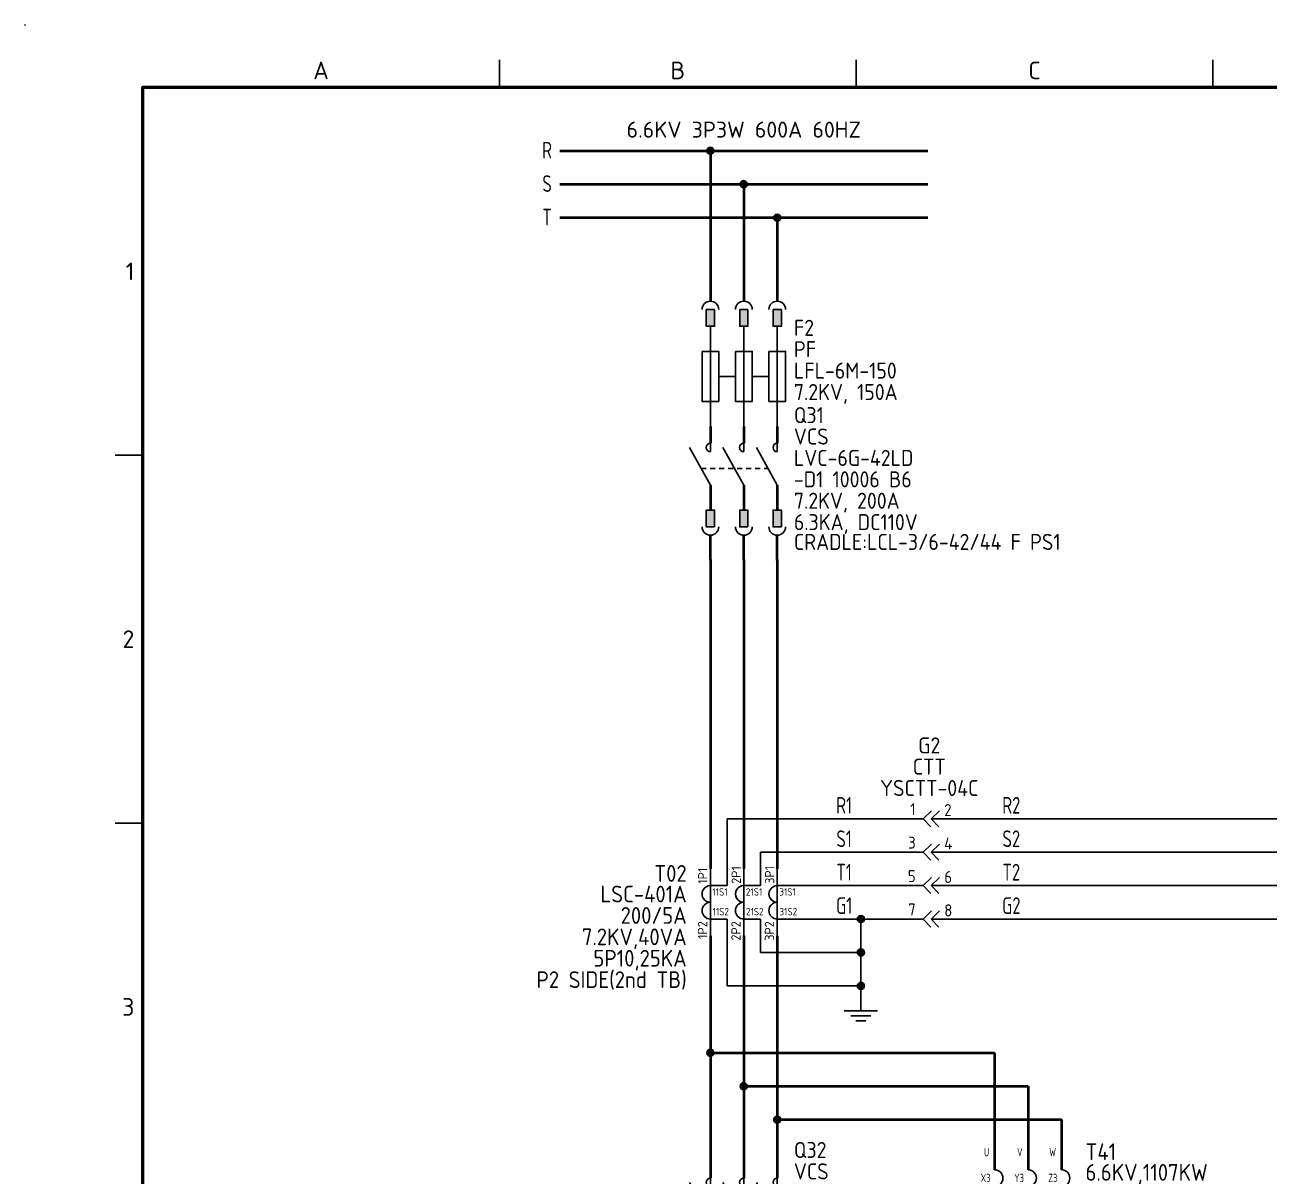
# Model space of a CAD drawing. Header units: millimetres. Extents: x 0 to 612, y 1 to 337.
# Drawn here: x 0 to 186.1, y 149.1 to 321.2 of the extents above; entities that cross this region are included whole.
import ezdxf
from ezdxf.enums import TextEntityAlignment as Align

# ---------------------------------------------------------------- set-up
doc = ezdxf.new("R2010")
doc.units = ezdxf.units.MM
doc.linetypes.add('ACAD_ISO12W100', pattern=[21, 12, -3, 0, -3, 0, -3])
doc.linetypes.add('JIS_02_0.7', pattern=[1.35, 0.75, -0.6])
doc.layers.add('BUS&POWER CABLE', color=2, linetype='Continuous', lineweight=40)
doc.layers.add('Sheet Out Line', color=2, linetype='Continuous', lineweight=50)
for name, color, linetype in [('LINK', 7, 'Continuous'), ('MISC', 7, 'Continuous'), ('Sheet Line', 3, 'Continuous'), ('Sheet Text', 2, 'Continuous'), ('SYMS', 7, 'Continuous'), ('TAGS', 7, 'Continuous'), ('TERMS', 7, 'Continuous'), ('WIRE(DEFAULT)', 7, 'Continuous'), ('WIREFIXED', 7, 'Continuous')]:
    doc.layers.add(name, color=color, linetype=linetype)
doc.styles.get("Standard").update_dxf_attribs({"font": 'txt.shx', "height": 2.4, "bigfont": 'whgtxt.shx'})
doc.styles.add('WD', font='ISOCP2.shx')
doc.styles.add('WD_IEC', font='ISOCP2.shx', dxfattribs={"width": 1.1, "height": 2.4, "bigfont": 'whgtxt.shx'})

# ---------------------------------------------------------------- blocks, each defined once
blk = doc.blocks.new('VA22_VCST1')
at = {"color": 2, "lineweight": 40}
for p, q in [((-5, 6.25), (-5, 3.75)), ((0, 6.25), (0, 3.75)), ((5, 6.25), (5, 3.75)), ((-5, -2.5), (-5, -6.25)), ((0, -2.5), (0, -6.25)), ((5, -2.5), (5, -6.25))]:
    blk.add_line(p, q, dxfattribs=at)
for p, q in [((-5, 3.75), (-5, 2.5)), ((0, 3.75), (0, 2.5)), ((5, 3.75), (5, 2.5)), ((-5, -2.5), (-8.12, 3.12)), ((0, -2.5), (-3.12, 3.12)), ((5, -2.5), (1.88, 3.12))]:
    blk.add_line(p, q)
at = {"linetype": 'JIS_02_0.7'}
blk.add_line((-6.39, 0), (3.61, 0), dxfattribs=at)
for centre in [(-5, 3.12), (0, 3.12), (5, 3.12)]:
    blk.add_arc(centre, 0.625, 90, 270)
at = {"style": 'WD_IEC'}
for tag, p in [('TAG2', (7.49, 7.96)), ('RATING12', (7.49, 4.76)), ('RATING11', (7.49, 1.56)), ('RATING10', (7.49, -1.64)), ('RATING1', (7.49, -4.84)), ('RATING2', (7.49, -8.04))]:
    blk.add_attdef(tag, text='', height=2.4, dxfattribs=at).set_placement(p, align=Align.MIDDLE_LEFT)
at = {"style": 'WD', "flags": 1}
for tag, p, height in [('X2TERM01', (-5, 6.25), 0.08), ('X2TERM02', (0, 6.25), 0.08), ('X2TERM03', (5, 6.25), 0.08), ('X4LINK', (-6.39, 0), 0.01), ('X1LINK', (3.61, 0), 0.01), ('X8TERM04', (-5, -6.25), 0.08), ('X8TERM05', (0, -6.25), 0.08), ('X8TERM06', (5, -6.25), 0.08)]:
    blk.add_attdef(tag, p, '', height=height, dxfattribs=at)
at = {"style": 'WD_IEC', "flags": 1}
for tag, p in [('INST', (-6.99, -4.03)), ('LOC', (-7.02, -5.33)), ('WDTAGALT', (-6.95, -8.07)), ('FAMILY', (-6.9, -6.72))]:
    blk.add_attdef(tag, text='', height=1, dxfattribs=at).set_placement(p, align=Align.RIGHT)
blk = doc.blocks.new('WDDOT')
for radius in [0.529, 0.33, 0.164]:
    blk.add_circle((0, 0), radius)
blk = doc.blocks.new('HT51_TTM1')
at = {"layer": 'SYMS'}
for p, q in [((-0.7, 0), (-2.5, 0)), ((-0.7, 0), (0.56, 1.2)), ((-0.7, 0), (0.45, -1.2)), ((0.5, 0), (1.76, 1.2)), ((2.5, 0), (0.5, 0)), ((0.5, 0), (1.65, -1.2))]:
    blk.add_line(p, q, dxfattribs=at)
at = {"style": 'WD_IEC'}
for tag, p in [('TAG1', (0.23, 10.96)), ('RATING12', (0.23, 7.79)), ('RATING11', (0.23, 4.59))]:
    blk.add_attdef(tag, text='', height=2.4, dxfattribs=at).set_placement(p, align=Align.MIDDLE_CENTER)
blk.add_attdef('TERM01', text='', height=1.8, dxfattribs=at).set_placement((-1.81, 0.52), align=Align.RIGHT)
blk.add_attdef('TERM02', (2.46, 0.39), '', height=1.8, dxfattribs=at)
at = {"style": 'WD', "flags": 1}
for tag, p in [('X4TERM01', (-2.5, 0)), ('X1TERM02', (2.5, 0))]:
    blk.add_attdef(tag, p, '', height=0.08, dxfattribs=at)
at = {"style": 'WD_IEC', "flags": 1}
for tag, p in [('INST', (-3.15, -3.28)), ('LOC', (-3.18, -4.58)), ('FAMILY', (-3.05, -5.97)), ('MFG', (-2.98, -7.5)), ('ASSYCODE', (-2.88, -10.19)), ('CAT', (-3.01, -8.8)), ('CAT01', (-2.88, -11.59)), ('CAT02', (-2.88, -13.05))]:
    blk.add_attdef(tag, text='', height=1, dxfattribs=at).set_placement(p, align=Align.RIGHT)
blk = doc.blocks.new('HT52_TTM1')
at = {"layer": 'SYMS'}
for p, q in [((-0.7, 0), (-2.5, 0)), ((-0.7, 0), (0.56, 1.2)), ((-0.7, 0), (0.45, -1.2)), ((0.5, 0), (1.76, 1.2)), ((2.5, 0), (0.5, 0)), ((0.5, 0), (1.65, -1.2))]:
    blk.add_line(p, q, dxfattribs=at)
at = {"style": 'WD_IEC', "flags": 1}
for tag, p in [('TAG2', (0.23, 10.96)), ('RATING12', (0.23, 7.79)), ('RATING11', (0.23, 4.59))]:
    blk.add_attdef(tag, text='', height=2.4, dxfattribs=at).set_placement(p, align=Align.MIDDLE_CENTER)
at = {"style": 'WD_IEC'}
blk.add_attdef('TERM01', text='', height=1.8, dxfattribs=at).set_placement((-1.81, 0.52), align=Align.RIGHT)
blk.add_attdef('TERM02', (2.46, 0.39), '', height=1.8, dxfattribs=at)
at = {"style": 'WD', "flags": 1}
for tag, p in [('X4TERM01', (-2.5, 0)), ('X1TERM02', (2.5, 0))]:
    blk.add_attdef(tag, p, '', height=0.08, dxfattribs=at)
at = {"style": 'WD_IEC', "flags": 1}
for tag, p in [('INST', (-3.15, -3.28)), ('LOC', (-3.18, -4.58)), ('FAMILY', (-3.05, -5.97))]:
    blk.add_attdef(tag, text='', height=1, dxfattribs=at).set_placement(p, align=Align.RIGHT)
blk = doc.blocks.new('WD_WNH')
at = {"linetype": 'Continuous', "style": 'WD_IEC', "width": 0.8}
blk.add_attdef('WIRENO', text='', height=2.5, dxfattribs=at).set_placement((0, 0.75), align=Align.CENTER)
at = {"style": 'WD_IEC', "flags": 1}
for tag, p in [('W08USER', (0, 0.375)), ('W04USER', (0, 0.875)), ('W05USER', (0, 0.75)), ('W09USER', (0, 0.25)), ('W03USER', (0, 1)), ('W06USER', (0, 0.625)), ('W07USER', (0, 0.5)), ('W02USER', (0, 1.125)), ('W01USER', (0, 1.25)), ('W10USER', (0, 0.125))]:
    blk.add_attdef(tag, text='', height=0.08, dxfattribs=at).set_placement(p, align=Align.CENTER)
blk = doc.blocks.new('VDA1_CT1')
for p, q in [((0, -5), (0, 5)), ((0, 2.5), (2.5, 2.5)), ((0, -2.5), (2.5, -2.5))]:
    blk.add_line(p, q)
for centre, start, end in [((0, 1.25), 90, 270.1236), ((0, -1.25), 90.1236, 270)]:
    blk.add_arc(centre, 1.25, start, end)
at = {"style": 'WD_IEC', "width": 1.05}
blk.add_attdef('TERM01', text='', height=1.4, rotation=90, dxfattribs=at).set_placement((-0.02, 2.76), align=Align.BOTTOM_LEFT)
at = {"style": 'WD_IEC'}
for tag, p in [('TAG1', (-3.54, 3.07)), ('RATING11', (-3.54, -0.02)), ('RATING1', (-3.54, -3.22)), ('RATING2', (-3.54, -6.42)), ('RATING3', (-3.54, -9.62)), ('RATING4', (-3.54, -12.82))]:
    blk.add_attdef(tag, text='', height=2.5, dxfattribs=at).set_placement(p, align=Align.RIGHT)
at = {"flags": 1}
for tag, p, height, style in [('X2TERM01', (0, 5), 0.08, 'WD'), ('X2TERM03', (2.5, 2.5), 0.08, 'WD'), ('X8TERM04', (2.5, -2.5), 0.08, 'WD'), ('INST', (4.53, -4.65), 1, 'WD_IEC'), ('X8TERM02', (0, -5), 0.08, 'WD'), ('LOC', (4.42, -5.91), 1, 'WD_IEC'), ('FAMILY', (4.43, -7.27), 1, 'WD_IEC'), ('MFG', (4.41, -9.77), 1, 'WD_IEC'), ('CAT', (4.47, -8.52), 1, 'WD_IEC'), ('ASSYCODE', (4.28, -11.08), 1, 'WD_IEC')]:
    blk.add_attdef(tag, p, '', height=height, dxfattribs=dict(at, style=style))
at = {"style": 'WD_IEC'}
for tag, p in [('TERM03', (0.3, 0.67)), ('TERM04', (0.32, -2.28))]:
    blk.add_attdef(tag, text='', height=1.1, dxfattribs=at).set_placement(p, align=Align.BOTTOM_LEFT)
at = {"style": 'WD_IEC', "width": 1.05}
blk.add_attdef('TERM02', text='', height=1.4, rotation=90, dxfattribs=at).set_placement((-0.06, -2.83), align=Align.BOTTOM_RIGHT)
blk = doc.blocks.new('VDA2_CT1')
for p, q in [((0, -5), (0, 5)), ((0, 2.5), (2.5, 2.5)), ((0, -2.5), (2.5, -2.5))]:
    blk.add_line(p, q)
for centre, start, end in [((0, 1.25), 90, 270.1236), ((0, -1.25), 90.1236, 270)]:
    blk.add_arc(centre, 1.25, start, end)
at = {"style": 'WD_IEC', "width": 1.05}
blk.add_attdef('TERM01', text='', height=1.4, rotation=90, dxfattribs=at).set_placement((-0.02, 2.76), align=Align.BOTTOM_LEFT)
at = {"style": 'WD_IEC', "flags": 1}
for tag, p in [('TAG2', (-3.54, 3.07)), ('RATING11', (-3.54, -0.02)), ('RATING1', (-3.54, -3.22)), ('RATING2', (-3.54, -6.42)), ('RATING3', (-3.54, -9.62)), ('RATING4', (-3.54, -12.82))]:
    blk.add_attdef(tag, text='', height=2.5, dxfattribs=at).set_placement(p, align=Align.RIGHT)
at = {"flags": 1}
for tag, p, height, style in [('X2TERM01', (0, 5), 0.08, 'WD'), ('X2TERM03', (2.5, 2.5), 0.08, 'WD'), ('X8TERM04', (2.5, -2.5), 0.08, 'WD'), ('INST', (4.53, -4.65), 1, 'WD_IEC'), ('X8TERM02', (0, -5), 0.08, 'WD'), ('LOC', (4.42, -5.91), 1, 'WD_IEC'), ('FAMILY', (4.43, -7.27), 1, 'WD_IEC'), ('MFG', (4.41, -9.77), 1, 'WD_IEC'), ('CAT', (4.47, -8.52), 1, 'WD_IEC'), ('ASSYCODE', (4.28, -11.08), 1, 'WD_IEC')]:
    blk.add_attdef(tag, p, '', height=height, dxfattribs=dict(at, style=style))
at = {"style": 'WD_IEC'}
for tag, p in [('TERM03', (0.3, 0.67)), ('TERM04', (0.32, -2.28))]:
    blk.add_attdef(tag, text='', height=1.1, dxfattribs=at).set_placement(p, align=Align.BOTTOM_LEFT)
at = {"style": 'WD_IEC', "width": 1.05}
blk.add_attdef('TERM02', text='', height=1.4, rotation=90, dxfattribs=at).set_placement((-0.06, -2.83), align=Align.BOTTOM_RIGHT)
blk = doc.blocks.new('VGND2')
at = {"color": 3}
for p, q in [((0, 0), (0, -1.25)), ((-2.5, -1.25), (2.5, -1.25)), ((-1.5, -2), (1.5, -2)), ((-0.75, -2.75), (0.75, -2.75))]:
    blk.add_line(p, q, dxfattribs=at)
at = {"style": 'WD_IEC'}
for tag, p in [('INST', (-4.14, 0.1)), ('LOC', (-4.14, -3.4))]:
    blk.add_attdef(tag, text='', height=2.5, dxfattribs=at).set_placement(p, align=Align.RIGHT)
at = {"style": 'WD_IEC', "flags": 1}
blk.add_attdef('X2TERM01', (0, 0), '', height=0.32, dxfattribs=at)
at = {"color": 3, "style": 'WD_IEC', "flags": 1}
blk.add_attdef('TAG1', text='', height=2.4, dxfattribs=at).set_placement((-2.47, -6.6), align=Align.RIGHT)
blk = doc.blocks.new('LSSA3')
blk.add_circle((0, 292), 0.01)
at = {"layer": 'Sheet Line'}
for p, q in [((64.5, 283.5), (64.5, 287.25)), ((113, 283.5), (113, 287.25)), ((161.5, 283.5), (161.5, 287.25)), ((16, 233.5), (12.25, 233.5)), ((16, 183.5), (12.25, 183.5))]:
    blk.add_line(p, q, dxfattribs=at)
at = {"layer": 'Sheet Out Line'}
blk.add_lwpolyline([(16, 6.5), (404, 6.5), (404, 283.5), (16, 283.5)], close=True, dxfattribs=at)
at = {"style": 'WD_IEC', "width": 1.1}
for tag, height, p in [('DESC4', 2.4, (57.5, 39.5)), ('CUSTOMERS31', 3.8, (219, 38)), ('TITLE1', 3.6, (333, 37.5)), ('CUSTOMERS21', 3.8, (219, 35.25)), ('DESC3', 2.4, (57.5, 33.5)), ('CUSTOMERS32', 3.8, (219, 32.5)), ('TITLE2', 3.6, (333, 32.5)), ('CUSTOMERS22', 3.8, (219, 29.75)), ('RN', 3.5, (398, 28.75)), ('CUSTOMERS33', 3.8, (219, 27)), ('TITLE3', 3.6, (333, 27.5)), ('DESC2', 2.4, (57.5, 27.5)), ('DESC1', 2.4, (57.5, 21.5)), ('FILE', 2.4, (314, 18.5)), ('WORKNO', 3.5, (365.5, 18.5)), ('DESC0', 2.4, (57.5, 15.5)), ('SHN', 2.4, (395, 12)), ('TSH', 2.4, (401, 9))]:
    blk.add_attdef(tag, text='', height=height, dxfattribs=at).set_placement(p, align=Align.MIDDLE_CENTER)
at = {"style": 'WD_IEC'}
for tag, p in [('DATE4', (96.5, 39.5)), ('DRWN4', (111.5, 39.5)), ('DSGN4', (126.5, 39.5)), ('CHKD4', (141.5, 39.5)), ('APPD4', (156.5, 39.5)), ('DATE3', (96.5, 33.5)), ('DRWN3', (111.5, 33.5)), ('DSGN3', (126.5, 33.5)), ('CHKD3', (141.5, 33.5)), ('APPD3', (156.5, 33.5)), ('DATE2', (96.5, 27.5)), ('DRWN2', (111.5, 27.5)), ('DSGN2', (126.5, 27.5)), ('CHKD2', (141.5, 27.5)), ('APPD2', (156.5, 27.5)), ('DATE1', (96.5, 21.5)), ('DRWN1', (111.5, 21.5)), ('DSGN1', (126.5, 21.5)), ('CHKD1', (141.5, 21.5)), ('APPD1', (156.5, 21.5)), ('DATE0', (96.5, 15.5)), ('DRWN0', (111.5, 15.5)), ('DSGN0', (126.5, 15.5)), ('CHKD0', (141.5, 15.5)), ('APPD0', (156.5, 15.5))]:
    blk.add_attdef(tag, text='', height=2.4, dxfattribs=at).set_placement(p, align=Align.MIDDLE_CENTER)
at = {"style": 'WD_IEC', "width": 1.1}
for tag, p in [('DWG1ST', (345, 10.5)), ('DWGNO', (373.49, 10.5))]:
    blk.add_attdef(tag, text='', height=3.5, dxfattribs=at).set_placement(p, align=Align.MIDDLE_LEFT)
at = {"style": 'WD_IEC', "width": 1.1, "flags": 9}
blk.add_attdef('WD_TB', (0, 0), '', height=2.4, dxfattribs=at)
at = {"layer": 'Sheet Text', "style": 'WD_IEC', "width": 1.1}
for s, p in [('A', (40.25, 284.62)), ('B', (88.75, 284.62)), ('C', (137.25, 284.62))]:
    blk.add_text(s, height=2.4, dxfattribs=at).set_placement(p, align=Align.CENTER)
for s, p in [('1', (14.88, 258.5)), ('2', (14.88, 208.5)), ('3', (14.88, 158.5))]:
    blk.add_text(s, height=2.4, dxfattribs=at).set_placement(p, align=Align.MIDDLE_RIGHT)
blk = doc.blocks.new('VA21_VCSPF1')
blk.add_line((0, 13.75), (0, -1.25))
blk.add_lwpolyline([(-1.25, 10), (-1.25, 2.5), (1.25, 2.5), (1.25, 10)], close=True)
at = {"flags": 1}
for tag, p, height, style in [('X2TERM01', (0, 13.75), 0.08, 'WD'), ('X4LINK', (-1.25, 6.25), 0.32, 'WD_IEC'), ('X1LINK', (1.25, 6.25), 0.32, 'WD_IEC'), ('X8TERM02', (0, -1.25), 0.08, 'WD')]:
    blk.add_attdef(tag, p, '', height=height, dxfattribs=dict(at, style=style))
at = {"style": 'WD_IEC'}
for tag, p in [('TAG1', (2.49, 13.52)), ('RATING12', (2.49, 10.32)), ('RATING11', (2.49, 7.12)), ('RATING1', (2.49, 3.92))]:
    blk.add_attdef(tag, text='', height=2.4, dxfattribs=at).set_placement(p, align=Align.MIDDLE_LEFT)
at = {"style": 'WD_IEC', "flags": 1}
for tag, p in [('INST', (-2.72, 3.2)), ('LOC', (-2.72, 1.9)), ('FAMILY', (-2.72, 0.6)), ('MFG', (-2.72, -0.7)), ('ASSYCODE', (-2.72, -2)), ('WDTAGALT', (-2.72, -3.3)), ('CAT', (-2.72, -4.55))]:
    blk.add_attdef(tag, text='', height=1, dxfattribs=at).set_placement(p, align=Align.RIGHT)
blk = doc.blocks.new('VA22_VCSPF1')
blk.add_line((0, 13.75), (0, -1.25))
blk.add_lwpolyline([(-1.25, 10), (-1.25, 2.5), (1.25, 2.5), (1.25, 10)], close=True)
at = {"flags": 1}
for tag, p, height, style in [('X2TERM01', (0, 13.75), 0.08, 'WD'), ('X4LINK', (-1.25, 6.25), 0.32, 'WD_IEC'), ('X1LINK', (1.25, 6.25), 0.32, 'WD_IEC'), ('X8TERM02', (0, -1.25), 0.08, 'WD')]:
    blk.add_attdef(tag, p, '', height=height, dxfattribs=dict(at, style=style))
at = {"style": 'WD_IEC', "flags": 1}
for tag, p in [('TAG2', (2.49, 13.52)), ('RATING12', (2.49, 10.32)), ('RATING11', (2.49, 7.12)), ('RATING1', (2.49, 3.92))]:
    blk.add_attdef(tag, text='', height=2.4, dxfattribs=at).set_placement(p, align=Align.MIDDLE_LEFT)
for tag, p in [('INST', (-2.72, 3.2)), ('LOC', (-2.72, 1.9)), ('FAMILY', (-2.72, 0.6)), ('MFG', (-2.72, -0.7)), ('ASSYCODE', (-2.72, -2)), ('WDTAGALT', (-2.72, -3.3)), ('CAT', (-2.72, -4.55))]:
    blk.add_attdef(tag, text='', height=1, dxfattribs=at).set_placement(p, align=Align.RIGHT)
blk = doc.blocks.new('VA21_CRADLE2')
at = {"color": 2, "lineweight": 40}
for p, q in [((-5, 21.25), (-5, 17.5)), ((0, 21.25), (0, 17.5)), ((5, 21.25), (5, 17.5)), ((-5, -21.25), (-5, -17.5)), ((0, -21.25), (0, -17.5)), ((5, -21.25), (5, -17.5))]:
    blk.add_line(p, q, dxfattribs=at)
for points in [[(-4.38, 16.25), (-5.62, 16.25), (-5.62, 13.75), (-4.38, 13.75)], [(0.62, 16.25), (-0.62, 16.25), (-0.62, 13.75), (0.62, 13.75)], [(5.62, 16.25), (4.38, 16.25), (4.38, 13.75), (5.62, 13.75)], [(-4.38, -16.25), (-5.62, -16.25), (-5.62, -13.75), (-4.38, -13.75)], [(0.62, -16.25), (-0.62, -16.25), (-0.62, -13.75), (0.62, -13.75)], [(5.62, -16.25), (4.38, -16.25), (4.38, -13.75), (5.62, -13.75)]]:
    blk.add_lwpolyline(points, close=True)
for centre, start, end in [((-5, 16.25), 0, 180), ((0, 16.25), 0, 180), ((5, 16.25), 0, 180), ((-5, -16.25), 180, 0), ((0, -16.25), 180, 0), ((5, -16.25), 180, 0)]:
    blk.add_arc(centre, 1.25, start, end)
for points in [[(-4.38, 13.75), (-4.38, 16.25), (-5.62, 13.75), (-5.62, 16.25)], [(0.62, 13.75), (0.62, 16.25), (-0.62, 13.75), (-0.62, 16.25)], [(5.62, 13.75), (5.62, 16.25), (4.38, 13.75), (4.38, 16.25)], [(-4.38, -13.75), (-4.38, -16.25), (-5.62, -13.75), (-5.62, -16.25)], [(0.62, -13.75), (0.62, -16.25), (-0.62, -13.75), (-0.62, -16.25)], [(5.62, -13.75), (5.62, -16.25), (4.38, -13.75), (4.38, -16.25)]]:
    blk.add_solid(points)
at = {"style": 'WD', "flags": 1}
for tag, p in [('X2TERM01', (-5, 21.25)), ('X2TERM02', (0, 21.25)), ('X2TERM03', (5, 21.25)), ('X8TERM04', (-5, -21.25)), ('X8TERM05', (0, -21.25)), ('X8TERM06', (5, -21.25))]:
    blk.add_attdef(tag, p, '', height=0.08, dxfattribs=at)
at = {"style": 'WD_IEC', "flags": 1}
for tag, p in [('INST', (-7.37, -18.1)), ('LOC', (-7.4, -19.4)), ('FAMILY', (-7.27, -20.79)), ('MFG', (-7.27, -22.22)), ('ASSYCODE', (-7.27, -24.87)), ('CAT', (-7.27, -23.54)), ('WDTAGALT', (-7.27, -26.26))]:
    blk.add_attdef(tag, text='', height=1, dxfattribs=at).set_placement(p, align=Align.RIGHT)
at = {"style": 'WD_IEC'}
blk.add_attdef('RATING11', text='', height=2.4, dxfattribs=at).set_placement((7.49, -18.5), align=Align.MIDDLE_LEFT)
at = {"style": 'WD_IEC', "flags": 1}
blk.add_attdef('TAG1', text='', height=2.4, dxfattribs=at).set_placement((7.49, -21.54), align=Align.MIDDLE_LEFT)
blk = doc.blocks.new('VD61_AUTOTRT1')
at = {"color": 2, "lineweight": 40}
for p, q in [((-5, 10), (-5, 5)), ((0, 10), (0, 5)), ((5, 10), (5, 5)), ((-5, -5), (-5, -10)), ((0, -5), (0, -10)), ((5, -5), (5, -10))]:
    blk.add_line(p, q, dxfattribs=at)
for p, q in [((-5, 2.5), (-6, 2.5)), ((0, 2.5), (-1, 2.5)), ((5, 2.5), (4, 2.5)), ((-5, 0), (-6, 0)), ((0, 0), (-1, 0)), ((5, 0), (4, 0)), ((-5, -2.5), (-6, -2.5)), ((0, -2.5), (-1, -2.5)), ((5, -2.5), (4, -2.5))]:
    blk.add_line(p, q)
for centre in [(-5, 3.75), (0, 3.75), (5, 3.75), (-5, 1.25), (0, 1.25), (5, 1.25), (-5, -1.25), (0, -1.25), (5, -1.25), (-5, -3.75), (0, -3.75), (5, -3.75)]:
    blk.add_arc(centre, 1.25, 270, 90)
at = {"style": 'WD_IEC', "flags": 1}
for tag, p in [('INST', (8.94, 10.62)), ('LOC', (8.98, 9.45))]:
    blk.add_attdef(tag, p, '', height=1, dxfattribs=at)
at = {"flags": 1}
for tag, p in [('X2TERM01', (-5, 10)), ('X2TERM06', (0, 10)), ('X2TERM11', (5, 10)), ('X4TERM02', (-6, 2.5)), ('X4TERM07', (-1, 2.5)), ('X4TERM12', (4, 2.5)), ('X4TERM03', (-6, 0)), ('X4TERM08', (-1, 0)), ('X4TERM13', (4, 0)), ('X4TERM04', (-6, -2.5)), ('X4TERM09', (-1, -2.5)), ('X4TERM14', (4, -2.5)), ('X8TERM05', (-5, -10)), ('X8TERM10', (0, -10)), ('X8TERM15', (5, -10))]:
    blk.add_attdef(tag, p, '', height=0.08, dxfattribs=at)
at = {"style": 'WD_IEC', "width": 0.75}
for tag, p in [('TERM01', (-5.81, 7)), ('TERM06', (-0.81, 7)), ('TERM11', (4.19, 7)), ('TERM02', (-5.61, 3.15)), ('TERM07', (-0.61, 3.15)), ('TERM12', (4.39, 3.15)), ('TERM03', (-5.61, 0.65)), ('TERM08', (-0.61, 0.65)), ('TERM13', (4.39, 0.65)), ('TERM04', (-5.61, -1.85)), ('TERM09', (-0.61, -1.85)), ('TERM14', (4.39, -1.85)), ('TERM05', (-5.61, -7.82)), ('TERM10', (-0.61, -7.82)), ('TERM15', (4.39, -7.82))]:
    blk.add_attdef(tag, text='', height=1.25, dxfattribs=at).set_placement(p, align=Align.RIGHT)
at = {"style": 'WD_IEC'}
for tag, p in [('TAG1', (8.6, 6.45)), ('RATING1', (8.6, 3.36)), ('RATING11', (8.6, 0.16)), ('RATING2', (8.6, -3.04)), ('RATING3', (8.6, -6.24)), ('RATING4', (8.6, -9.44)), ('DESC1', (8.6, -12.64))]:
    blk.add_attdef(tag, p, '', height=2.5, dxfattribs=at)
at = {"style": 'WD_IEC', "flags": 1}
for tag, p in [('FAMILY', (-6.92, -10.38)), ('CAT', (-6.92, -11.88)), ('MFG', (-6.87, -13.16)), ('ASSYCODE', (-6.87, -14.53))]:
    blk.add_attdef(tag, text='', height=1, dxfattribs=at).set_placement(p, align=Align.RIGHT)

msp = doc.modelspace()

# ---------------------------------------------------------------- linework, layer by layer
at = {"layer": 'BUS&POWER CABLE'}
for p, q in [((80, 302.39), (135, 302.39)), ((102.5, 302.39), (102.5, 283.64)), ((80, 297.39), (135, 297.39)), ((107.5, 297.39), (107.5, 283.64)), ((80, 292.39), (135, 292.39)), ((112.5, 292.39), (112.5, 283.64)), ((102.5, 261.14), (102.5, 261.14)), ((107.5, 261.14), (107.5, 261.14)), ((112.5, 261.14), (112.5, 261.14)), ((102.5, 241.25), (102.5, 195)), ((107.5, 241.25), (107.5, 195)), ((112.5, 241.25), (112.5, 195)), ((102.5, 185), (102.5, 167.5)), ((107.5, 185), (107.5, 162.5)), ((112.5, 185), (112.5, 157.5)), ((102.5, 167.5), (145, 167.5)), ((102.5, 167.5), (102.5, 151.25)), ((145, 167.5), (145, 155)), ((107.5, 162.5), (150, 162.5)), ((107.5, 162.5), (107.5, 151.25)), ((150, 162.5), (150, 155)), ((112.5, 157.5), (155, 157.5)), ((112.5, 157.5), (112.5, 151.25)), ((155, 157.5), (155, 155)), ((150, 155), (150, 155)), ((155, 155), (155, 155))]:
    msp.add_line(p, q, dxfattribs=at)
at = {"layer": 'LINK'}
for points in [[(103.75, 268.64), (106.25, 268.64)], [(108.75, 268.64), (111.25, 268.64)]]:
    msp.add_lwpolyline(points, dxfattribs=at)
at = {"layer": 'WIRE(DEFAULT)'}
for p, q in [((105, 192.5), (105, 202.5)), ((105, 202.5), (132.5, 202.5)), ((137.5, 202.5), (205, 202.5)), ((110, 192.5), (110, 197.5)), ((110, 197.5), (132.5, 197.5)), ((137.5, 197.5), (265, 197.5)), ((115, 192.5), (115, 192.5)), ((115, 192.5), (132.5, 192.5)), ((137.5, 192.5), (275, 192.5)), ((105, 187.5), (105, 177.5)), ((110, 187.5), (110, 182.5)), ((115, 187.5), (115, 187.5)), ((115, 187.5), (132.5, 187.5)), ((125, 187.5), (125, 175)), ((137.5, 187.5), (300, 187.5)), ((110, 182.5), (125, 182.5)), ((105, 177.5), (125, 177.5))]:
    msp.add_line(p, q, dxfattribs=at)

# ---------------------------------------------------------------- block references
at = {"layer": 'SYMS', "xscale": 1.1, "yscale": 1.1, "zscale": 1.1}
msp.add_blockref('LSSA3', (0, 0), dxfattribs=at)
at = {"layer": 'SYMS'}
for name, p in [('WDDOT', (102.5, 302.39)), ('WDDOT', (107.5, 297.39)), ('WDDOT', (112.5, 292.39)), ('VA22_VCSPF1', (102.5, 262.39)), ('VA22_VCSPF1', (107.5, 262.39)), ('WDDOT', (125, 187.5)), ('WDDOT', (125, 182.5)), ('WDDOT', (125, 177.5)), ('VGND2', (125, 175)), ('WDDOT', (102.5, 167.5)), ('WDDOT', (107.5, 162.5)), ('WDDOT', (112.5, 157.5))]:
    msp.add_blockref(name, p, dxfattribs=at)
ref = msp.add_blockref('VA21_CRADLE2', (107.5, 262.39), dxfattribs=at)
ref.add_attrib('RATING11', 'CRADLE:LCL-3/6-42/44 F PS1', dxfattribs={"layer": 'MISC', "height": 2.4, "style": 'WD_IEC'}).set_placement((114.99, 243.89), align=Align.MIDDLE_LEFT)
ref = msp.add_blockref('VA21_VCSPF1', (112.5, 262.39), dxfattribs=at)
ref.add_attrib('RATING1', '7.2KV, 150A', dxfattribs={"layer": 'MISC', "height": 2.4, "style": 'WD_IEC'}).set_placement((114.99, 266.31), align=Align.MIDDLE_LEFT)
ref.add_attrib('RATING11', 'LFL-6M-150', dxfattribs={"layer": 'MISC', "height": 2.4, "style": 'WD_IEC'}).set_placement((114.99, 269.51), align=Align.MIDDLE_LEFT)
ref.add_attrib('RATING12', 'PF', dxfattribs={"layer": 'MISC', "height": 2.4, "style": 'WD_IEC'}).set_placement((114.99, 272.71), align=Align.MIDDLE_LEFT)
ref.add_attrib('TAG1', 'F2', dxfattribs={"layer": 'TAGS', "height": 2.4, "style": 'WD_IEC'}).set_placement((114.99, 275.91), align=Align.MIDDLE_LEFT)
ref = msp.add_blockref('VA22_VCST1', (107.5, 254.89), dxfattribs=at)
ref.add_attrib('RATING2', '6.3KA, DC110V', dxfattribs={"layer": 'MISC', "height": 2.4, "style": 'WD_IEC'}).set_placement((114.99, 246.85), align=Align.MIDDLE_LEFT)
ref.add_attrib('RATING1', '7.2KV, 200A', dxfattribs={"layer": 'MISC', "height": 2.4, "style": 'WD_IEC'}).set_placement((114.99, 250.05), align=Align.MIDDLE_LEFT)
ref.add_attrib('RATING10', '-D1 10006 B6', dxfattribs={"layer": 'MISC', "height": 2.4, "style": 'WD_IEC'}).set_placement((114.99, 253.25), align=Align.MIDDLE_LEFT)
ref.add_attrib('RATING11', 'LVC-6G-42LD', dxfattribs={"layer": 'MISC', "height": 2.4, "style": 'WD_IEC'}).set_placement((114.99, 256.45), align=Align.MIDDLE_LEFT)
ref.add_attrib('RATING12', 'VCS', dxfattribs={"layer": 'MISC', "height": 2.4, "style": 'WD_IEC'}).set_placement((114.99, 259.65), align=Align.MIDDLE_LEFT)
ref.add_attrib('TAG2', 'Q31', dxfattribs={"layer": 'TAGS', "height": 2.4, "style": 'WD_IEC'}).set_placement((114.99, 262.85), align=Align.MIDDLE_LEFT)
at = {"layer": 'SYMS', "linetype": 'Continuous'}
ref = msp.add_blockref('HT51_TTM1', (135, 202.5), dxfattribs=at)
ref.add_attrib('RATING11', 'YSCTT-04C', dxfattribs={"layer": 'MISC', "height": 2.4, "style": 'WD_IEC'}).set_placement((135.23, 207.09), align=Align.MIDDLE_CENTER)
ref.add_attrib('TAG1', 'G2', dxfattribs={"layer": 'TAGS', "height": 2.4, "style": 'WD_IEC'}).set_placement((135.23, 213.46), align=Align.MIDDLE_CENTER)
ref.add_attrib('TERM02', '2', (137.47, 202.89), dxfattribs={"layer": 'TERMS', "height": 1.8, "style": 'WD_IEC'})
ref.add_attrib('TERM01', '1', dxfattribs={"layer": 'TERMS', "height": 1.8, "style": 'WD_IEC'}).set_placement((133.2, 203.02), align=Align.RIGHT)
ref.add_attrib('RATING12', 'CTT', dxfattribs={"layer": 'MISC', "height": 2.4, "style": 'WD_IEC'}).set_placement((135.23, 210.29), align=Align.MIDDLE_CENTER)
ref = msp.add_blockref('HT52_TTM1', (135, 197.5), dxfattribs=at)
ref.add_attrib('TERM02', '4', (137.47, 197.89), dxfattribs={"layer": 'TERMS', "height": 1.8, "style": 'WD_IEC'})
ref.add_attrib('TERM01', '3', dxfattribs={"layer": 'TERMS', "height": 1.8, "style": 'WD_IEC'}).set_placement((133.2, 198.02), align=Align.RIGHT)
at = {"layer": 'SYMS'}
ref = msp.add_blockref('VDA1_CT1', (102.5, 190), dxfattribs=at)
ref.add_attrib('TERM04', '11S2', dxfattribs={"layer": 'TERMS', "height": 1.1, "style": 'WD_IEC'}).set_placement((102.83, 187.72), align=Align.BOTTOM_LEFT)
ref.add_attrib('TERM03', '11S1', dxfattribs={"layer": 'TERMS', "height": 1.1, "style": 'WD_IEC'}).set_placement((102.81, 190.67), align=Align.BOTTOM_LEFT)
ref.add_attrib('TERM02', '1P2', dxfattribs={"layer": 'TERMS', "height": 1.4, "rotation": 90, "style": 'WD_IEC', "width": 1.05}).set_placement((102.45, 187.17), align=Align.BOTTOM_RIGHT)
ref.add_attrib('TERM01', '1P1', dxfattribs={"layer": 'TERMS', "height": 1.4, "rotation": 90, "style": 'WD_IEC', "width": 1.05}).set_placement((102.48, 192.76), align=Align.BOTTOM_LEFT)
ref.add_attrib('RATING4', 'P2 SIDE(2nd TB)', dxfattribs={"layer": 'MISC', "height": 2.5, "style": 'WD_IEC'}).set_placement((98.96, 177.18), align=Align.RIGHT)
ref.add_attrib('RATING3', '5P10,25KA', dxfattribs={"layer": 'MISC', "height": 2.5, "style": 'WD_IEC'}).set_placement((98.96, 180.38), align=Align.RIGHT)
ref.add_attrib('RATING2', '7.2KV,40VA', dxfattribs={"layer": 'MISC', "height": 2.5, "style": 'WD_IEC'}).set_placement((98.96, 183.58), align=Align.RIGHT)
ref.add_attrib('RATING1', '200/5A', dxfattribs={"layer": 'MISC', "height": 2.5, "style": 'WD_IEC'}).set_placement((98.96, 186.78), align=Align.RIGHT)
ref.add_attrib('RATING11', 'LSC-401A', dxfattribs={"layer": 'MISC', "height": 2.5, "style": 'WD_IEC'}).set_placement((98.96, 189.98), align=Align.RIGHT)
ref.add_attrib('TAG1', 'T02', dxfattribs={"layer": 'TAGS', "height": 2.5, "style": 'WD_IEC'}).set_placement((98.96, 193.07), align=Align.RIGHT)
ref = msp.add_blockref('VDA2_CT1', (107.5, 190), dxfattribs=at)
ref.add_attrib('TERM04', '21S2', dxfattribs={"layer": 'TERMS', "height": 1.1, "style": 'WD_IEC'}).set_placement((107.83, 187.72), align=Align.BOTTOM_LEFT)
ref.add_attrib('TERM03', '21S1', dxfattribs={"layer": 'TERMS', "height": 1.1, "style": 'WD_IEC'}).set_placement((107.81, 190.67), align=Align.BOTTOM_LEFT)
ref.add_attrib('TERM02', '2P2', dxfattribs={"layer": 'TERMS', "height": 1.4, "rotation": 90, "style": 'WD_IEC', "width": 1.05}).set_placement((107.45, 187.17), align=Align.BOTTOM_RIGHT)
ref.add_attrib('TERM01', '2P1', dxfattribs={"layer": 'TERMS', "height": 1.4, "rotation": 90, "style": 'WD_IEC', "width": 1.05}).set_placement((107.48, 192.76), align=Align.BOTTOM_LEFT)
ref = msp.add_blockref('VDA2_CT1', (112.5, 190), dxfattribs=at)
ref.add_attrib('TERM04', '31S2', dxfattribs={"layer": 'TERMS', "height": 1.1, "style": 'WD_IEC'}).set_placement((112.83, 187.72), align=Align.BOTTOM_LEFT)
ref.add_attrib('TERM03', '31S1', dxfattribs={"layer": 'TERMS', "height": 1.1, "style": 'WD_IEC'}).set_placement((112.81, 190.67), align=Align.BOTTOM_LEFT)
ref.add_attrib('TERM02', '3P2', dxfattribs={"layer": 'TERMS', "height": 1.4, "rotation": 90, "style": 'WD_IEC', "width": 1.05}).set_placement((112.45, 187.17), align=Align.BOTTOM_RIGHT)
ref.add_attrib('TERM01', '3P1', dxfattribs={"layer": 'TERMS', "height": 1.4, "rotation": 90, "style": 'WD_IEC', "width": 1.05}).set_placement((112.48, 192.76), align=Align.BOTTOM_LEFT)
at = {"layer": 'SYMS', "linetype": 'Continuous'}
ref = msp.add_blockref('HT52_TTM1', (135, 192.5), dxfattribs=at)
ref.add_attrib('TERM02', '6', (137.47, 192.89), dxfattribs={"layer": 'TERMS', "height": 1.8, "style": 'WD_IEC'})
ref.add_attrib('TERM01', '5', dxfattribs={"layer": 'TERMS', "height": 1.8, "style": 'WD_IEC'}).set_placement((133.2, 193.02), align=Align.RIGHT)
ref = msp.add_blockref('HT52_TTM1', (135, 187.5), dxfattribs=at)
ref.add_attrib('TERM02', '8', (137.47, 187.89), dxfattribs={"layer": 'TERMS', "height": 1.8, "style": 'WD_IEC'})
ref.add_attrib('TERM01', '7', dxfattribs={"layer": 'TERMS', "height": 1.8, "style": 'WD_IEC'}).set_placement((133.2, 188.02), align=Align.RIGHT)
at = {"layer": 'SYMS'}
ref = msp.add_blockref('VD61_AUTOTRT1', (150, 145), dxfattribs=at)
ref.add_attrib('TERM15', 'Z0', dxfattribs={"layer": 'TERMS', "height": 1.25, "style": 'WD_IEC', "width": 0.75}).set_placement((154.39, 137.18), align=Align.RIGHT)
ref.add_attrib('TERM10', 'Y0', dxfattribs={"layer": 'TERMS', "height": 1.25, "style": 'WD_IEC', "width": 0.75}).set_placement((149.39, 137.18), align=Align.RIGHT)
ref.add_attrib('TERM05', 'X0', dxfattribs={"layer": 'TERMS', "height": 1.25, "style": 'WD_IEC', "width": 0.75}).set_placement((144.39, 137.18), align=Align.RIGHT)
ref.add_attrib('TERM14', 'Z1', dxfattribs={"layer": 'TERMS', "height": 1.25, "style": 'WD_IEC', "width": 0.75}).set_placement((154.39, 143.15), align=Align.RIGHT)
ref.add_attrib('TERM09', 'Y1', dxfattribs={"layer": 'TERMS', "height": 1.25, "style": 'WD_IEC', "width": 0.75}).set_placement((149.39, 143.15), align=Align.RIGHT)
ref.add_attrib('TERM04', 'X1', dxfattribs={"layer": 'TERMS', "height": 1.25, "style": 'WD_IEC', "width": 0.75}).set_placement((144.39, 143.15), align=Align.RIGHT)
ref.add_attrib('TERM08', 'Y2', dxfattribs={"layer": 'TERMS', "height": 1.25, "style": 'WD_IEC', "width": 0.75}).set_placement((149.39, 145.65), align=Align.RIGHT)
ref.add_attrib('TERM03', 'X2', dxfattribs={"layer": 'TERMS', "height": 1.25, "style": 'WD_IEC', "width": 0.75}).set_placement((144.39, 145.65), align=Align.RIGHT)
ref.add_attrib('TERM13', 'Z2', dxfattribs={"layer": 'TERMS', "height": 1.25, "style": 'WD_IEC', "width": 0.75}).set_placement((154.39, 145.65), align=Align.RIGHT)
ref.add_attrib('TERM12', 'Z3', dxfattribs={"layer": 'TERMS', "height": 1.25, "style": 'WD_IEC', "width": 0.75}).set_placement((154.39, 148.15), align=Align.RIGHT)
ref.add_attrib('TERM07', 'Y3', dxfattribs={"layer": 'TERMS', "height": 1.25, "style": 'WD_IEC', "width": 0.75}).set_placement((149.39, 148.15), align=Align.RIGHT)
ref.add_attrib('TERM02', 'X3', dxfattribs={"layer": 'TERMS', "height": 1.25, "style": 'WD_IEC', "width": 0.75}).set_placement((144.39, 148.15), align=Align.RIGHT)
ref.add_attrib('TERM01', 'U', dxfattribs={"layer": 'TERMS', "height": 1.25, "style": 'WD_IEC', "width": 0.75}).set_placement((144.19, 152), align=Align.RIGHT)
ref.add_attrib('TERM06', 'V', dxfattribs={"layer": 'TERMS', "height": 1.25, "style": 'WD_IEC', "width": 0.75}).set_placement((149.19, 152), align=Align.RIGHT)
ref.add_attrib('TERM11', 'W', dxfattribs={"layer": 'TERMS', "height": 1.25, "style": 'WD_IEC', "width": 0.75}).set_placement((154.19, 152), align=Align.RIGHT)
ref.add_attrib('RATING4', 'SET:65%', (158.6, 135.56), dxfattribs={"layer": 'MISC', "height": 2.5, "style": 'WD_IEC'})
ref.add_attrib('RATING3', 'TAP : 50-65-80%', (158.6, 138.76), dxfattribs={"layer": 'MISC', "height": 2.5, "style": 'WD_IEC'})
ref.add_attrib('RATING2', '3P,DRY', (158.6, 141.96), dxfattribs={"layer": 'MISC', "height": 2.5, "style": 'WD_IEC'})
ref.add_attrib('RATING11', 'DHHD-AT1107', (158.6, 145.16), dxfattribs={"layer": 'MISC', "height": 2.5, "style": 'WD_IEC'})
ref.add_attrib('RATING1', '6.6KV,1107KW', (158.6, 148.36), dxfattribs={"layer": 'MISC', "height": 2.5, "style": 'WD_IEC'})
ref.add_attrib('TAG1', 'T41', (158.6, 151.45), dxfattribs={"layer": 'TAGS', "height": 2.5, "style": 'WD_IEC'})
ref = msp.add_blockref('VA22_VCST1', (107.5, 145), dxfattribs=at)
ref.add_attrib('RATING2', '6.3KA, DC110V', dxfattribs={"layer": 'MISC', "height": 2.4, "style": 'WD_IEC', "width": 0.9}).set_placement((114.99, 136.96), align=Align.MIDDLE_LEFT)
ref.add_attrib('RATING1', '7.2KV, 200A', dxfattribs={"layer": 'MISC', "height": 2.4, "style": 'WD_IEC', "width": 0.95}).set_placement((114.99, 140.16), align=Align.MIDDLE_LEFT)
ref.add_attrib('RATING10', '-D1 000 B6', dxfattribs={"layer": 'MISC', "height": 2.4, "style": 'WD_IEC', "width": 0.95}).set_placement((114.99, 143.36), align=Align.MIDDLE_LEFT)
ref.add_attrib('RATING11', 'LVC-6Z-42LD', dxfattribs={"layer": 'MISC', "height": 2.4, "style": 'WD_IEC', "width": 0.95}).set_placement((114.99, 146.56), align=Align.MIDDLE_LEFT)
ref.add_attrib('RATING12', 'VCS', dxfattribs={"layer": 'MISC', "height": 2.4, "style": 'WD_IEC'}).set_placement((114.99, 149.76), align=Align.MIDDLE_LEFT)
ref.add_attrib('TAG2', 'Q32', dxfattribs={"layer": 'TAGS', "height": 2.4, "style": 'WD_IEC'}).set_placement((114.99, 152.96), align=Align.MIDDLE_LEFT)
at = {"layer": 'WIREFIXED'}
ref = msp.add_blockref('WD_WNH', (78.08, 300.48), dxfattribs=at)
ref.add_attrib('WIRENOF', 'R', dxfattribs={"linetype": 'Continuous', "height": 2.5, "style": 'WD_IEC', "width": 0.8}).set_placement((78.08, 301.23), align=Align.CENTER)
ref = msp.add_blockref('WD_WNH', (78.08, 295.48), dxfattribs=at)
ref.add_attrib('WIRENOF', 'S', dxfattribs={"linetype": 'Continuous', "height": 2.5, "style": 'WD_IEC', "width": 0.8}).set_placement((78.08, 296.23), align=Align.CENTER)
ref = msp.add_blockref('WD_WNH', (78.08, 290.48), dxfattribs=at)
ref.add_attrib('WIRENOF', 'T', dxfattribs={"linetype": 'Continuous', "height": 2.5, "style": 'WD_IEC', "width": 0.8}).set_placement((78.08, 291.23), align=Align.CENTER)
ref = msp.add_blockref('WD_WNH', (122.5, 202.5), dxfattribs=at)
ref.add_attrib('WIRENOF', 'R1', dxfattribs={"linetype": 'Continuous', "height": 2.5, "style": 'WD_IEC', "width": 0.8}).set_placement((122.5, 203.25), align=Align.CENTER)
at = {"layer": 'WIREFIXED', "linetype": 'Continuous'}
ref = msp.add_blockref('WD_WNH', (147.5, 202.5), dxfattribs=at)
ref.add_attrib('WIRENOF', 'R2', dxfattribs={"linetype": 'Continuous', "height": 2.5, "style": 'WD_IEC', "width": 0.8}).set_placement((147.5, 203.25), align=Align.CENTER)
at = {"layer": 'WIREFIXED'}
ref = msp.add_blockref('WD_WNH', (122.5, 197.5), dxfattribs=at)
ref.add_attrib('WIRENOF', 'S1', dxfattribs={"linetype": 'Continuous', "height": 2.5, "style": 'WD_IEC', "width": 0.8}).set_placement((122.5, 198.25), align=Align.CENTER)
at = {"layer": 'WIREFIXED', "linetype": 'Continuous'}
ref = msp.add_blockref('WD_WNH', (147.5, 197.5), dxfattribs=at)
ref.add_attrib('WIRENOF', 'S2', dxfattribs={"linetype": 'Continuous', "height": 2.5, "style": 'WD_IEC', "width": 0.8}).set_placement((147.5, 198.25), align=Align.CENTER)
at = {"layer": 'WIREFIXED'}
ref = msp.add_blockref('WD_WNH', (122.5, 192.5), dxfattribs=at)
ref.add_attrib('WIRENOF', 'T1', dxfattribs={"linetype": 'Continuous', "height": 2.5, "style": 'WD_IEC', "width": 0.8}).set_placement((122.5, 193.25), align=Align.CENTER)
at = {"layer": 'WIREFIXED', "linetype": 'Continuous'}
ref = msp.add_blockref('WD_WNH', (147.5, 192.5), dxfattribs=at)
ref.add_attrib('WIRENOF', 'T2', dxfattribs={"linetype": 'Continuous', "height": 2.5, "style": 'WD_IEC', "width": 0.8}).set_placement((147.5, 193.25), align=Align.CENTER)
at = {"layer": 'WIREFIXED'}
ref = msp.add_blockref('WD_WNH', (122.5, 187.5), dxfattribs=at)
ref.add_attrib('WIRENOF', 'G1', dxfattribs={"linetype": 'Continuous', "height": 2.5, "style": 'WD_IEC', "width": 0.8}).set_placement((122.5, 188.25), align=Align.CENTER)
at = {"layer": 'WIREFIXED', "linetype": 'Continuous'}
ref = msp.add_blockref('WD_WNH', (147.5, 187.5), dxfattribs=at)
ref.add_attrib('WIRENOF', 'G2', dxfattribs={"linetype": 'Continuous', "height": 2.5, "style": 'WD_IEC', "width": 0.8}).set_placement((147.5, 188.25), align=Align.CENTER)

# ---------------------------------------------------------------- texts
at = {"linetype": 'ACAD_ISO12W100', "insert": (107.5, 304.34), "char_height": 2.4, "width": 41.3307, "attachment_point": 8, "line_spacing_factor": 0.875, "style": 'WD_IEC'}
msp.add_mtext('6.6KV 3P3W 600A 60HZ', dxfattribs=at)

doc.saveas('drawing.dxf')
